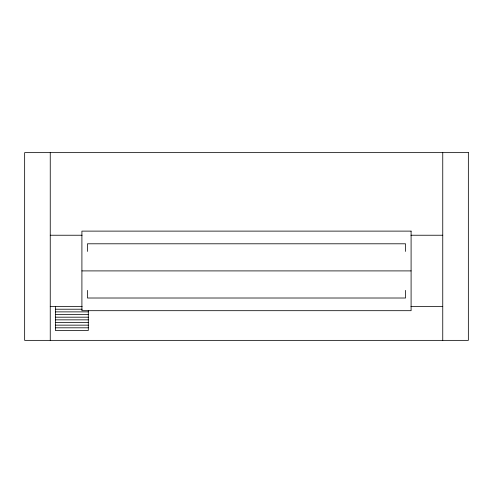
<?xml version="1.0" encoding="UTF-8"?>
<svg xmlns="http://www.w3.org/2000/svg" width="493" height="493" viewBox="0 0 493 493"><rect width="100%" height="100%" fill="white"/><g stroke="black" fill="none" stroke-linecap="round" stroke-linejoin="round"><path stroke-width="0.74" d="M50.249 235.235L82.06 235.235M410.94 235.235L442.751 235.235M81.906 270.904L411.094 270.904M50.249 306.572L82.177 306.572M410.94 306.572L442.751 306.572M55.37 309.222L82.177 309.222M55.37 311.878L88.302 311.878M55.37 314.534L88.302 314.534M55.37 317.19L88.302 317.19M55.37 319.846L88.302 319.846M55.37 322.496L88.302 322.496M55.37 325.152L88.302 325.152M55.37 327.808L88.302 327.808M442.751 152.639L442.751 340.361M405.548 251.43L405.548 243.795L87.452 243.795L87.452 251.43M405.548 290.377L405.548 298.012L87.452 298.012L87.452 290.377M88.302 310.553L88.302 330.464L55.37 330.464L55.37 306.572M50.249 152.639L50.249 340.361M468.35 152.639L24.65 152.639L24.65 340.361L468.35 340.361L468.35 152.639M411.094 231.118L81.906 231.118L81.906 310.689L411.094 310.689L411.094 231.118"/></g></svg>
